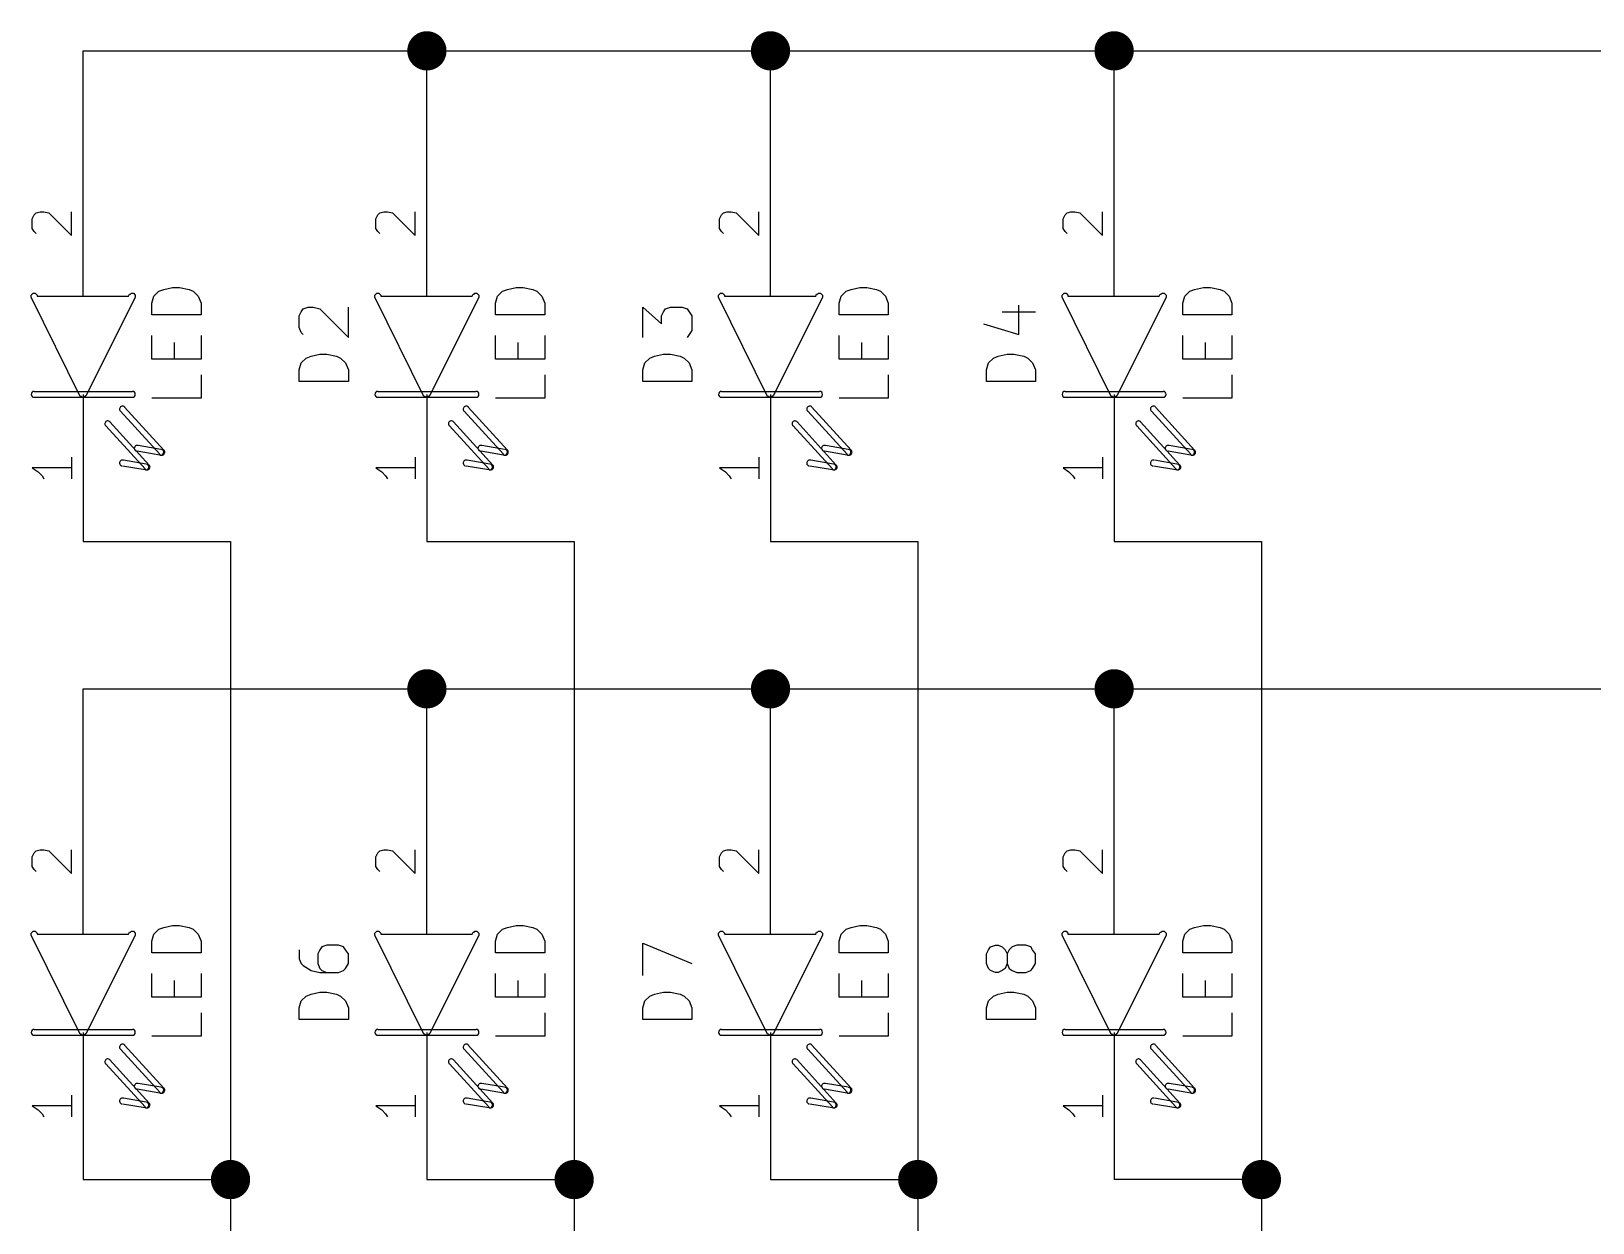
# Model space of a CAD drawing. Extents: x 10 to 269, y -206 to -10.
# Drawn here: x 58.34 to 98.74, y -91.29 to -60.45 of the extents above; entities that cross this region are included whole.
import ezdxf

# ---------------------------------------------------------------- set-up
doc = ezdxf.new("R2010")
doc.units = 0
doc.header["$MEASUREMENT"] = 0
doc.layers.add('BLACK', color=7, linetype='CONTINUOUS')

msp = doc.modelspace()

# ---------------------------------------------------------------- linework, layer by layer
at = {"layer": 'Black'}
for p, q in [((59.69, -67.31), (59.69, -63.5)), ((68.58, -67.31), (68.58, -63.5)), ((77.47, -67.31), (77.47, -63.5)), ((86.36, -67.31), (86.36, -63.5)), ((58.3692, -65.3034), (58.42, -65.2018)), ((58.3692, -65.5574), (58.3692, -65.3034)), ((58.42, -65.2018), (58.4708, -65.151)), ((58.4708, -65.151), (58.5724, -65.1256)), ((58.5724, -65.1256), (58.674, -65.1256)), ((58.674, -65.1256), (58.801, -65.151)), ((58.801, -65.151), (59.3852, -65.7352)), ((59.3852, -65.7352), (59.3852, -65.1256)), ((67.2592, -65.3034), (67.31, -65.2018)), ((67.2592, -65.5574), (67.2592, -65.3034)), ((67.31, -65.2018), (67.3608, -65.151)), ((67.3608, -65.151), (67.4624, -65.1256)), ((67.4624, -65.1256), (67.564, -65.1256)), ((67.564, -65.1256), (67.691, -65.151)), ((67.691, -65.151), (68.2752, -65.7352)), ((68.2752, -65.7352), (68.2752, -65.1256)), ((76.1492, -65.3034), (76.2, -65.2018)), ((76.1492, -65.5574), (76.1492, -65.3034)), ((76.2, -65.2018), (76.2508, -65.151)), ((76.2508, -65.151), (76.3524, -65.1256)), ((76.3524, -65.1256), (76.454, -65.1256)), ((76.454, -65.1256), (76.581, -65.151)), ((76.581, -65.151), (77.1652, -65.7352)), ((77.1652, -65.7352), (77.1652, -65.1256)), ((85.0392, -65.3034), (85.09, -65.2018)), ((85.0392, -65.5574), (85.0392, -65.3034)), ((85.09, -65.2018), (85.1408, -65.151)), ((85.1408, -65.151), (85.2424, -65.1256)), ((85.2424, -65.1256), (85.344, -65.1256)), ((85.344, -65.1256), (85.471, -65.151)), ((85.471, -65.151), (86.0552, -65.7352)), ((86.0552, -65.7352), (86.0552, -65.1256)), ((58.42, -65.6336), (58.3692, -65.5574)), ((58.4708, -65.6844), (58.42, -65.6336)), ((67.31, -65.6336), (67.2592, -65.5574)), ((67.3608, -65.6844), (67.31, -65.6336)), ((76.2, -65.6336), (76.1492, -65.5574)), ((76.2508, -65.6844), (76.2, -65.6336)), ((85.09, -65.6336), (85.0392, -65.5574)), ((85.1408, -65.6844), (85.09, -65.6336)), ((58.3438, -67.2846), (58.3946, -67.2338)), ((58.3438, -67.3354), (58.3438, -67.2846)), ((59.6138, -69.9008), (58.3438, -67.3354)), ((58.3946, -67.2338), (58.4454, -67.2338)), ((58.4454, -67.2338), (58.4962, -67.2846)), ((58.4962, -67.2846), (58.4962, -67.31)), ((58.4962, -67.31), (60.8584, -67.31)), ((61.0362, -67.3354), (59.7662, -69.8754)), ((60.8584, -67.31), (60.8838, -67.2592)), ((60.8838, -67.2592), (60.9092, -67.2592)), ((60.9092, -67.2592), (60.9346, -67.2338)), ((60.9346, -67.2338), (60.9854, -67.2338)), ((60.9854, -67.2338), (61.0362, -67.2846)), ((61.0362, -67.2846), (61.0362, -67.3354)), ((67.2338, -67.2846), (67.2846, -67.2338)), ((67.2338, -67.3354), (67.2338, -67.2846)), ((68.5038, -69.9008), (67.2338, -67.3354)), ((67.2846, -67.2338), (67.3354, -67.2338)), ((67.3354, -67.2338), (67.3862, -67.2846)), ((67.3862, -67.2846), (67.3862, -67.31)), ((67.3862, -67.31), (69.7484, -67.31)), ((69.9262, -67.3354), (68.6562, -69.8754)), ((69.7484, -67.31), (69.7738, -67.2592)), ((69.7738, -67.2592), (69.7992, -67.2592)), ((69.7992, -67.2592), (69.8246, -67.2338)), ((69.8246, -67.2338), (69.8754, -67.2338)), ((69.8754, -67.2338), (69.9262, -67.2846)), ((69.9262, -67.2846), (69.9262, -67.3354)), ((76.1238, -67.2846), (76.1746, -67.2338)), ((76.1238, -67.3354), (76.1238, -67.2846)), ((77.3938, -69.9008), (76.1238, -67.3354)), ((76.1746, -67.2338), (76.2254, -67.2338)), ((76.2254, -67.2338), (76.2762, -67.2846)), ((76.2762, -67.2846), (76.2762, -67.31)), ((76.2762, -67.31), (78.6384, -67.31)), ((78.8162, -67.3354), (77.5462, -69.8754)), ((78.6384, -67.31), (78.6638, -67.2592)), ((78.6638, -67.2592), (78.6892, -67.2592)), ((78.6892, -67.2592), (78.7146, -67.2338)), ((78.7146, -67.2338), (78.7654, -67.2338)), ((78.7654, -67.2338), (78.8162, -67.2846)), ((78.8162, -67.2846), (78.8162, -67.3354)), ((85.0138, -67.2846), (85.0646, -67.2338)), ((85.0138, -67.3354), (85.0138, -67.2846)), ((86.2838, -69.9008), (85.0138, -67.3354)), ((85.0646, -67.2338), (85.1154, -67.2338)), ((85.1154, -67.2338), (85.1662, -67.2846)), ((85.1662, -67.2846), (85.1662, -67.31)), ((85.1662, -67.31), (87.5284, -67.31)), ((87.7062, -67.3354), (86.4362, -69.8754)), ((87.5284, -67.31), (87.5538, -67.2592)), ((87.5538, -67.2592), (87.5792, -67.2592)), ((87.5792, -67.2592), (87.6046, -67.2338)), ((87.6046, -67.2338), (87.6554, -67.2338)), ((87.6554, -67.2338), (87.7062, -67.2846)), ((87.7062, -67.2846), (87.7062, -67.3354)), ((58.42, -69.7738), (60.96, -69.7738)), ((59.69, -69.85), (59.69, -73.66)), ((59.7662, -69.8754), (59.7154, -69.9262)), ((67.31, -69.7738), (69.85, -69.7738)), ((68.58, -69.85), (68.58, -73.66)), ((68.6562, -69.8754), (68.6054, -69.9262)), ((76.2, -69.7738), (78.74, -69.7738)), ((77.47, -69.85), (77.47, -73.66)), ((77.5462, -69.8754), (77.4954, -69.9262)), ((85.09, -69.7738), (87.63, -69.7738)), ((86.36, -69.85), (86.36, -73.66)), ((86.4362, -69.8754), (86.3854, -69.9262)), ((58.42, -69.9262), (60.96, -69.9262)), ((59.6392, -69.9008), (59.6138, -69.9008)), ((59.6646, -69.9262), (59.6392, -69.9008)), ((59.7154, -69.9262), (59.6646, -69.9262)), ((60.6552, -70.2818), (61.6712, -71.3994)), ((60.7568, -70.1802), (61.7728, -71.2978)), ((67.31, -69.9262), (69.85, -69.9262)), ((68.5292, -69.9008), (68.5038, -69.9008)), ((68.5546, -69.9262), (68.5292, -69.9008)), ((68.6054, -69.9262), (68.5546, -69.9262)), ((69.5452, -70.2818), (70.5612, -71.3994)), ((69.6468, -70.1802), (70.6628, -71.2978)), ((76.2, -69.9262), (78.74, -69.9262)), ((77.4192, -69.9008), (77.3938, -69.9008)), ((77.4446, -69.9262), (77.4192, -69.9008)), ((77.4954, -69.9262), (77.4446, -69.9262)), ((78.4352, -70.2818), (79.4512, -71.3994)), ((78.5368, -70.1802), (79.5528, -71.2978)), ((85.09, -69.9262), (87.63, -69.9262)), ((86.3092, -69.9008), (86.2838, -69.9008)), ((86.3346, -69.9262), (86.3092, -69.9008)), ((86.3854, -69.9262), (86.3346, -69.9262)), ((87.3252, -70.2818), (88.3412, -71.3994)), ((87.4268, -70.1802), (88.4428, -71.2978)), ((60.2742, -70.6628), (61.2902, -71.7804)), ((60.3758, -70.5612), (61.3918, -71.6788)), ((69.1642, -70.6628), (70.1802, -71.7804)), ((69.2658, -70.5612), (70.2818, -71.6788)), ((78.0542, -70.6628), (79.0702, -71.7804)), ((78.1558, -70.5612), (79.1718, -71.6788)), ((86.9442, -70.6628), (87.9602, -71.7804)), ((87.0458, -70.5612), (88.0618, -71.6788)), ((59.3852, -71.4756), (59.3852, -72.0344)), ((61.6712, -71.4248), (61.087, -71.3232)), ((61.6966, -71.2724), (61.1124, -71.1708)), ((68.2752, -71.4756), (68.2752, -72.0344)), ((70.5612, -71.4248), (69.977, -71.3232)), ((70.5866, -71.2724), (70.0024, -71.1708)), ((77.1652, -71.4756), (77.1652, -72.0344)), ((79.4512, -71.4248), (78.867, -71.3232)), ((79.4766, -71.2724), (78.8924, -71.1708)), ((86.0552, -71.4756), (86.0552, -72.0344)), ((88.3412, -71.4248), (87.757, -71.3232)), ((88.3666, -71.2724), (87.7824, -71.1708)), ((59.3852, -71.755), (58.3692, -71.755)), ((58.3692, -71.755), (58.5216, -71.8566)), ((58.5216, -71.8566), (58.6232, -71.9582)), ((61.2902, -71.8058), (60.706, -71.7042)), ((61.3156, -71.6534), (60.7314, -71.5518)), ((68.2752, -71.755), (67.2592, -71.755)), ((67.2592, -71.755), (67.4116, -71.8566)), ((67.4116, -71.8566), (67.5132, -71.9582)), ((70.1802, -71.8058), (69.596, -71.7042)), ((70.2056, -71.6534), (69.6214, -71.5518)), ((77.1652, -71.755), (76.1492, -71.755)), ((76.1492, -71.755), (76.3016, -71.8566)), ((76.3016, -71.8566), (76.4032, -71.9582)), ((79.0702, -71.8058), (78.486, -71.7042)), ((79.0956, -71.6534), (78.5114, -71.5518)), ((86.0552, -71.755), (85.0392, -71.755)), ((85.0392, -71.755), (85.1916, -71.8566)), ((85.1916, -71.8566), (85.2932, -71.9582)), ((87.9602, -71.8058), (87.376, -71.7042)), ((87.9856, -71.6534), (87.4014, -71.5518)), ((58.6232, -71.9582), (58.674, -72.0344)), ((67.5132, -71.9582), (67.564, -72.0344)), ((76.4032, -71.9582), (76.454, -72.0344)), ((85.2932, -71.9582), (85.344, -72.0344)), ((59.69, -83.82), (59.69, -80.01)), ((68.58, -83.82), (68.58, -80.01)), ((77.47, -83.82), (77.47, -80.01)), ((86.36, -83.82), (86.36, -80.01)), ((58.3692, -81.8134), (58.42, -81.7118)), ((58.3692, -82.0674), (58.3692, -81.8134)), ((58.42, -81.7118), (58.4708, -81.661)), ((58.4708, -81.661), (58.5724, -81.6356)), ((58.5724, -81.6356), (58.674, -81.6356)), ((58.674, -81.6356), (58.801, -81.661)), ((58.801, -81.661), (59.3852, -82.2452)), ((59.3852, -82.2452), (59.3852, -81.6356)), ((67.2592, -81.8134), (67.31, -81.7118)), ((67.2592, -82.0674), (67.2592, -81.8134)), ((67.31, -81.7118), (67.3608, -81.661)), ((67.3608, -81.661), (67.4624, -81.6356)), ((67.4624, -81.6356), (67.564, -81.6356)), ((67.564, -81.6356), (67.691, -81.661)), ((67.691, -81.661), (68.2752, -82.2452)), ((68.2752, -82.2452), (68.2752, -81.6356)), ((76.1492, -81.8134), (76.2, -81.7118)), ((76.1492, -82.0674), (76.1492, -81.8134)), ((76.2, -81.7118), (76.2508, -81.661)), ((76.2508, -81.661), (76.3524, -81.6356)), ((76.3524, -81.6356), (76.454, -81.6356)), ((76.454, -81.6356), (76.581, -81.661)), ((76.581, -81.661), (77.1652, -82.2452)), ((77.1652, -82.2452), (77.1652, -81.6356)), ((85.0392, -81.8134), (85.09, -81.7118)), ((85.0392, -82.0674), (85.0392, -81.8134)), ((85.09, -81.7118), (85.1408, -81.661)), ((85.1408, -81.661), (85.2424, -81.6356)), ((85.2424, -81.6356), (85.344, -81.6356)), ((85.344, -81.6356), (85.471, -81.661)), ((85.471, -81.661), (86.0552, -82.2452)), ((86.0552, -82.2452), (86.0552, -81.6356)), ((58.42, -82.1436), (58.3692, -82.0674)), ((58.4708, -82.1944), (58.42, -82.1436)), ((67.31, -82.1436), (67.2592, -82.0674)), ((67.3608, -82.1944), (67.31, -82.1436)), ((76.2, -82.1436), (76.1492, -82.0674)), ((76.2508, -82.1944), (76.2, -82.1436)), ((85.09, -82.1436), (85.0392, -82.0674)), ((85.1408, -82.1944), (85.09, -82.1436)), ((58.3438, -83.7946), (58.3946, -83.7438)), ((58.3438, -83.8454), (58.3438, -83.7946)), ((59.6138, -86.4108), (58.3438, -83.8454)), ((58.3946, -83.7438), (58.4454, -83.7438)), ((58.4454, -83.7438), (58.4962, -83.7946)), ((58.4962, -83.7946), (58.4962, -83.82)), ((58.4962, -83.82), (60.8584, -83.82)), ((61.0362, -83.8454), (59.7662, -86.3854)), ((60.8584, -83.82), (60.8838, -83.7692)), ((60.8838, -83.7692), (60.9092, -83.7692)), ((60.9092, -83.7692), (60.9346, -83.7438)), ((60.9346, -83.7438), (60.9854, -83.7438)), ((60.9854, -83.7438), (61.0362, -83.7946)), ((61.0362, -83.7946), (61.0362, -83.8454)), ((67.2338, -83.7946), (67.2846, -83.7438)), ((67.2338, -83.8454), (67.2338, -83.7946)), ((68.5038, -86.4108), (67.2338, -83.8454)), ((67.2846, -83.7438), (67.3354, -83.7438)), ((67.3354, -83.7438), (67.3862, -83.7946)), ((67.3862, -83.7946), (67.3862, -83.82)), ((67.3862, -83.82), (69.7484, -83.82)), ((69.9262, -83.8454), (68.6562, -86.3854)), ((69.7484, -83.82), (69.7738, -83.7692)), ((69.7738, -83.7692), (69.7992, -83.7692)), ((69.7992, -83.7692), (69.8246, -83.7438)), ((69.8246, -83.7438), (69.8754, -83.7438)), ((69.8754, -83.7438), (69.9262, -83.7946)), ((69.9262, -83.7946), (69.9262, -83.8454)), ((76.1238, -83.7946), (76.1746, -83.7438)), ((76.1238, -83.8454), (76.1238, -83.7946)), ((77.3938, -86.4108), (76.1238, -83.8454)), ((76.1746, -83.7438), (76.2254, -83.7438)), ((76.2254, -83.7438), (76.2762, -83.7946)), ((76.2762, -83.7946), (76.2762, -83.82)), ((76.2762, -83.82), (78.6384, -83.82)), ((78.8162, -83.8454), (77.5462, -86.3854)), ((78.6384, -83.82), (78.6638, -83.7692)), ((78.6638, -83.7692), (78.6892, -83.7692)), ((78.6892, -83.7692), (78.7146, -83.7438)), ((78.7146, -83.7438), (78.7654, -83.7438)), ((78.7654, -83.7438), (78.8162, -83.7946)), ((78.8162, -83.7946), (78.8162, -83.8454)), ((85.0138, -83.7946), (85.0646, -83.7438)), ((85.0138, -83.8454), (85.0138, -83.7946)), ((86.2838, -86.4108), (85.0138, -83.8454)), ((85.0646, -83.7438), (85.1154, -83.7438)), ((85.1154, -83.7438), (85.1662, -83.7946)), ((85.1662, -83.7946), (85.1662, -83.82)), ((85.1662, -83.82), (87.5284, -83.82)), ((87.7062, -83.8454), (86.4362, -86.3854)), ((87.5284, -83.82), (87.5538, -83.7692)), ((87.5538, -83.7692), (87.5792, -83.7692)), ((87.5792, -83.7692), (87.6046, -83.7438)), ((87.6046, -83.7438), (87.6554, -83.7438)), ((87.6554, -83.7438), (87.7062, -83.7946)), ((87.7062, -83.7946), (87.7062, -83.8454)), ((58.42, -86.2838), (60.96, -86.2838)), ((58.42, -86.4362), (60.96, -86.4362)), ((59.6392, -86.4108), (59.6138, -86.4108)), ((59.6646, -86.4362), (59.6392, -86.4108)), ((59.7154, -86.4362), (59.6646, -86.4362)), ((59.69, -86.36), (59.69, -90.17)), ((59.7662, -86.3854), (59.7154, -86.4362)), ((67.31, -86.2838), (69.85, -86.2838)), ((67.31, -86.4362), (69.85, -86.4362)), ((68.5292, -86.4108), (68.5038, -86.4108)), ((68.5546, -86.4362), (68.5292, -86.4108)), ((68.6054, -86.4362), (68.5546, -86.4362)), ((68.58, -86.36), (68.58, -90.17)), ((68.6562, -86.3854), (68.6054, -86.4362)), ((76.2, -86.2838), (78.74, -86.2838)), ((76.2, -86.4362), (78.74, -86.4362)), ((77.4192, -86.4108), (77.3938, -86.4108)), ((77.4446, -86.4362), (77.4192, -86.4108)), ((77.4954, -86.4362), (77.4446, -86.4362)), ((77.47, -86.36), (77.47, -90.17)), ((77.5462, -86.3854), (77.4954, -86.4362)), ((85.09, -86.2838), (87.63, -86.2838)), ((85.09, -86.4362), (87.63, -86.4362)), ((86.3092, -86.4108), (86.2838, -86.4108)), ((86.3346, -86.4362), (86.3092, -86.4108)), ((86.3854, -86.4362), (86.3346, -86.4362)), ((86.36, -86.36), (86.36, -90.17)), ((86.4362, -86.3854), (86.3854, -86.4362)), ((60.6552, -86.7918), (61.6712, -87.9094)), ((60.7568, -86.6902), (61.7728, -87.8078)), ((69.5452, -86.7918), (70.5612, -87.9094)), ((69.6468, -86.6902), (70.6628, -87.8078)), ((78.4352, -86.7918), (79.4512, -87.9094)), ((78.5368, -86.6902), (79.5528, -87.8078)), ((87.3252, -86.7918), (88.3412, -87.9094)), ((87.4268, -86.6902), (88.4428, -87.8078)), ((60.2742, -87.1728), (61.2902, -88.2904)), ((60.3758, -87.0712), (61.3918, -88.1888)), ((69.1642, -87.1728), (70.1802, -88.2904)), ((69.2658, -87.0712), (70.2818, -88.1888)), ((78.0542, -87.1728), (79.0702, -88.2904)), ((78.1558, -87.0712), (79.1718, -88.1888)), ((86.9442, -87.1728), (87.9602, -88.2904)), ((87.0458, -87.0712), (88.0618, -88.1888)), ((59.3852, -87.9856), (59.3852, -88.5444)), ((61.3156, -88.1634), (60.7314, -88.0618)), ((61.6712, -87.9348), (61.087, -87.8332)), ((61.6966, -87.7824), (61.1124, -87.6808)), ((68.2752, -87.9856), (68.2752, -88.5444)), ((70.2056, -88.1634), (69.6214, -88.0618)), ((70.5612, -87.9348), (69.977, -87.8332)), ((70.5866, -87.7824), (70.0024, -87.6808)), ((77.1652, -87.9856), (77.1652, -88.5444)), ((79.0956, -88.1634), (78.5114, -88.0618)), ((79.4512, -87.9348), (78.867, -87.8332)), ((79.4766, -87.7824), (78.8924, -87.6808)), ((86.0552, -87.9856), (86.0552, -88.5444)), ((87.9856, -88.1634), (87.4014, -88.0618)), ((88.3412, -87.9348), (87.757, -87.8332)), ((88.3666, -87.7824), (87.7824, -87.6808)), ((59.3852, -88.265), (58.3692, -88.265)), ((58.3692, -88.265), (58.5216, -88.3666)), ((58.5216, -88.3666), (58.6232, -88.4682)), ((58.6232, -88.4682), (58.674, -88.5444)), ((61.2902, -88.3158), (60.706, -88.2142)), ((68.2752, -88.265), (67.2592, -88.265)), ((67.2592, -88.265), (67.4116, -88.3666)), ((67.4116, -88.3666), (67.5132, -88.4682)), ((67.5132, -88.4682), (67.564, -88.5444)), ((70.1802, -88.3158), (69.596, -88.2142)), ((77.1652, -88.265), (76.1492, -88.265)), ((76.1492, -88.265), (76.3016, -88.3666)), ((76.3016, -88.3666), (76.4032, -88.4682)), ((76.4032, -88.4682), (76.454, -88.5444)), ((79.0702, -88.3158), (78.486, -88.2142)), ((86.0552, -88.265), (85.0392, -88.265)), ((85.0392, -88.265), (85.1916, -88.3666)), ((85.1916, -88.3666), (85.2932, -88.4682)), ((85.2932, -88.4682), (85.344, -88.5444)), ((87.9602, -88.3158), (87.376, -88.2142))]:
    msp.add_line(p, q, dxfattribs=at)
for centre, start, end in [((58.42, -69.85), 90, 270), ((60.96, -69.85), 270, 450), ((67.31, -69.85), 90, 270), ((69.85, -69.85), 270, 450), ((76.2, -69.85), 90, 270), ((78.74, -69.85), 270, 450), ((85.09, -69.85), 90, 270), ((87.63, -69.85), 270, 450), ((60.706, -70.231), 41.6335, 221.634), ((69.596, -70.231), 41.6335, 221.634), ((78.486, -70.231), 41.6335, 221.634), ((87.376, -70.231), 41.6335, 221.634), ((60.325, -70.612), 41.6335, 221.634), ((69.215, -70.612), 41.6335, 221.634), ((78.105, -70.612), 41.6335, 221.634), ((86.995, -70.612), 41.6335, 221.634), ((61.087, -71.247), 438.69, 618.69), ((61.722, -71.3486), 221.634, 401.634), ((61.6966, -71.3486), 258.69, 438.69), ((69.977, -71.247), 438.69, 618.69), ((70.612, -71.3486), 221.634, 401.634), ((70.5866, -71.3486), 258.69, 438.69), ((78.867, -71.247), 438.69, 618.69), ((79.502, -71.3486), 221.634, 401.634), ((79.4766, -71.3486), 258.69, 438.69), ((87.757, -71.247), 438.69, 618.69), ((88.392, -71.3486), 221.634, 401.634), ((88.3666, -71.3486), 258.69, 438.69), ((60.706, -71.628), 438.69, 618.69), ((61.341, -71.7296), 221.634, 401.634), ((61.3156, -71.7296), 258.69, 438.69), ((69.596, -71.628), 438.69, 618.69), ((70.231, -71.7296), 221.634, 401.634), ((70.2056, -71.7296), 258.69, 438.69), ((78.486, -71.628), 438.69, 618.69), ((79.121, -71.7296), 221.634, 401.634), ((79.0956, -71.7296), 258.69, 438.69), ((87.376, -71.628), 438.69, 618.69), ((88.011, -71.7296), 221.634, 401.634), ((87.9856, -71.7296), 258.69, 438.69), ((58.42, -86.36), 90, 270), ((60.96, -86.36), 270, 450), ((67.31, -86.36), 90, 270), ((69.85, -86.36), 270, 450), ((76.2, -86.36), 90, 270), ((78.74, -86.36), 270, 450), ((85.09, -86.36), 90, 270), ((87.63, -86.36), 270, 450), ((60.706, -86.741), 41.6335, 221.634), ((69.596, -86.741), 41.6335, 221.634), ((78.486, -86.741), 41.6335, 221.634), ((87.376, -86.741), 41.6335, 221.634), ((60.325, -87.122), 41.6335, 221.634), ((69.215, -87.122), 41.6335, 221.634), ((78.105, -87.122), 41.6335, 221.634), ((86.995, -87.122), 41.6335, 221.634), ((60.706, -88.138), 438.69, 618.69), ((61.087, -87.757), 438.69, 618.69), ((61.722, -87.8586), 221.634, 401.634), ((61.6966, -87.8586), 258.69, 438.69), ((69.596, -88.138), 438.69, 618.69), ((69.977, -87.757), 438.69, 618.69), ((70.612, -87.8586), 221.634, 401.634), ((70.5866, -87.8586), 258.69, 438.69), ((78.486, -88.138), 438.69, 618.69), ((78.867, -87.757), 438.69, 618.69), ((79.502, -87.8586), 221.634, 401.634), ((79.4766, -87.8586), 258.69, 438.69), ((87.376, -88.138), 438.69, 618.69), ((87.757, -87.757), 438.69, 618.69), ((88.392, -87.8586), 221.634, 401.634), ((88.3666, -87.8586), 258.69, 438.69), ((61.341, -88.2396), 221.634, 401.634), ((61.3156, -88.2396), 258.69, 438.69), ((70.231, -88.2396), 221.634, 401.634), ((70.2056, -88.2396), 258.69, 438.69), ((79.121, -88.2396), 221.634, 401.634), ((79.0956, -88.2396), 258.69, 438.69), ((88.011, -88.2396), 221.634, 401.634), ((87.9856, -88.2396), 258.69, 438.69)]:
    msp.add_arc(centre, 0.0762, start, end, dxfattribs=at)
at = {"layer": 'Blue 4'}
for p, q in [((59.69, -63.5), (59.69, -60.96)), ((59.69, -60.96), (114.3, -60.96)), ((68.58, -63.5), (68.58, -60.96)), ((77.47, -63.5), (77.47, -60.96)), ((86.36, -63.5), (86.36, -60.96)), ((59.69, -73.66), (63.5, -73.66)), ((63.5, -73.66), (63.5, -129.54)), ((68.58, -73.66), (72.39, -73.66)), ((72.39, -73.66), (72.39, -129.54)), ((77.47, -73.66), (81.28, -73.66)), ((81.28, -73.66), (81.28, -129.54)), ((86.36, -73.66), (90.17, -73.66)), ((90.17, -73.66), (90.17, -129.54)), ((59.69, -80.01), (59.69, -77.47)), ((59.69, -77.47), (107.95, -77.47)), ((68.58, -80.01), (68.58, -77.47)), ((77.47, -80.01), (77.47, -77.47)), ((86.36, -80.01), (86.36, -77.47)), ((59.69, -90.17), (63.5, -90.17)), ((68.58, -90.17), (72.39, -90.17)), ((77.47, -90.17), (81.28, -90.17)), ((90.17, -90.17), (86.36, -90.17))]:
    msp.add_line(p, q, dxfattribs=at)
at = {"layer": 'Blue 4', "const_width": 0.508}
for points in [[(68.326, -60.96, 1), (68.834, -60.96, 1)], [(77.216, -60.96, 1), (77.724, -60.96, 1)], [(86.106, -60.96, 1), (86.614, -60.96, 1)], [(68.326, -77.47, 1), (68.834, -77.47, 1)], [(77.216, -77.47, 1), (77.724, -77.47, 1)], [(86.106, -77.47, 1), (86.614, -77.47, 1)], [(63.246, -90.17, 1), (63.754, -90.17, 1)], [(72.136, -90.17, 1), (72.644, -90.17, 1)], [(81.026, -90.17, 1), (81.534, -90.17, 1)], [(89.916, -90.17, 1), (90.424, -90.17, 1)]]:
    msp.add_lwpolyline(points, format="xyb", close=True, dxfattribs=at)
at = {"layer": 'Gray 1'}
for p, q in [((61.468, -67.4878), (61.5188, -67.31)), ((61.5188, -67.31), (61.6458, -67.183)), ((61.6458, -67.183), (61.7728, -67.1322)), ((61.7728, -67.1322), (62.0014, -67.0814)), ((62.0014, -67.0814), (62.1792, -67.0814)), ((62.1792, -67.0814), (62.4332, -67.1322)), ((62.4332, -67.1322), (62.5348, -67.183)), ((62.5348, -67.183), (62.6618, -67.31)), ((62.6618, -67.31), (62.738, -67.4878)), ((70.358, -67.4878), (70.4088, -67.31)), ((70.4088, -67.31), (70.5358, -67.183)), ((70.5358, -67.183), (70.6628, -67.1322)), ((70.6628, -67.1322), (70.8914, -67.0814)), ((70.8914, -67.0814), (71.0692, -67.0814)), ((71.0692, -67.0814), (71.3232, -67.1322)), ((71.3232, -67.1322), (71.4248, -67.183)), ((71.4248, -67.183), (71.5518, -67.31)), ((71.5518, -67.31), (71.628, -67.4878)), ((79.248, -67.4878), (79.2988, -67.31)), ((79.2988, -67.31), (79.4258, -67.183)), ((79.4258, -67.183), (79.5528, -67.1322)), ((79.5528, -67.1322), (79.7814, -67.0814)), ((79.7814, -67.0814), (79.9592, -67.0814)), ((79.9592, -67.0814), (80.2132, -67.1322)), ((80.2132, -67.1322), (80.3148, -67.183)), ((80.3148, -67.183), (80.4418, -67.31)), ((80.4418, -67.31), (80.518, -67.4878)), ((88.138, -67.4878), (88.1888, -67.31)), ((88.1888, -67.31), (88.3158, -67.183)), ((88.3158, -67.183), (88.4428, -67.1322)), ((88.4428, -67.1322), (88.6714, -67.0814)), ((88.6714, -67.0814), (88.8492, -67.0814)), ((88.8492, -67.0814), (89.1032, -67.1322)), ((89.1032, -67.1322), (89.2048, -67.183)), ((89.2048, -67.183), (89.3318, -67.31)), ((89.3318, -67.31), (89.408, -67.4878)), ((61.468, -67.7926), (61.468, -67.4878)), ((62.738, -67.7926), (61.468, -67.7926)), ((62.738, -67.4878), (62.738, -67.7926)), ((65.278, -67.818), (65.3288, -67.7164)), ((65.278, -68.1228), (65.278, -67.818)), ((65.3288, -67.7164), (65.3796, -67.6402)), ((65.3796, -67.6402), (65.5066, -67.5894)), ((65.5066, -67.5894), (65.6336, -67.5894)), ((65.6336, -67.5894), (65.8114, -67.6402)), ((65.8114, -67.6402), (66.548, -68.3768)), ((66.548, -68.3768), (66.548, -67.5894)), ((70.358, -67.7926), (70.358, -67.4878)), ((71.628, -67.7926), (70.358, -67.7926)), ((71.628, -67.4878), (71.628, -67.7926)), ((74.168, -68.3768), (74.168, -67.5894)), ((74.168, -67.5894), (74.6506, -68.0212)), ((74.6506, -67.818), (74.7014, -67.7164)), ((74.6506, -68.0212), (74.6506, -67.818)), ((74.7014, -67.7164), (74.7522, -67.6402)), ((74.7522, -67.6402), (74.8792, -67.5894)), ((74.8792, -67.5894), (75.184, -67.5894)), ((75.184, -67.5894), (75.311, -67.6402)), ((75.311, -67.6402), (75.3618, -67.7164)), ((75.3618, -67.7164), (75.438, -67.818)), ((75.438, -67.818), (75.438, -68.199)), ((79.248, -67.7926), (79.248, -67.4878)), ((80.518, -67.7926), (79.248, -67.7926)), ((80.518, -67.4878), (80.518, -67.7926)), ((83.4644, -67.7164), (84.328, -67.7164)), ((83.8962, -68.3006), (83.8962, -67.5386)), ((88.138, -67.7926), (88.138, -67.4878)), ((89.408, -67.7926), (88.138, -67.7926)), ((89.408, -67.4878), (89.408, -67.7926)), ((65.3288, -68.2498), (65.278, -68.1228)), ((65.3796, -68.3006), (65.3288, -68.2498)), ((75.438, -68.199), (75.3618, -68.3006)), ((82.9818, -68.0212), (83.8962, -68.3006)), ((61.468, -68.9356), (61.468, -68.326)), ((62.0522, -68.9356), (62.0522, -68.5038)), ((62.738, -68.326), (62.738, -68.9356)), ((70.358, -68.9356), (70.358, -68.326)), ((70.9422, -68.9356), (70.9422, -68.5038)), ((71.628, -68.326), (71.628, -68.9356)), ((75.3618, -68.3006), (75.311, -68.3768)), ((79.248, -68.9356), (79.248, -68.326)), ((79.8322, -68.9356), (79.8322, -68.5038)), ((80.518, -68.326), (80.518, -68.9356)), ((88.138, -68.9356), (88.138, -68.326)), ((88.7222, -68.9356), (88.7222, -68.5038)), ((89.408, -68.326), (89.408, -68.9356)), ((62.738, -68.9356), (61.468, -68.9356)), ((65.278, -69.215), (65.3288, -69.0372)), ((65.3288, -69.0372), (65.4558, -68.9102)), ((65.4558, -68.9102), (65.5828, -68.8594)), ((65.5828, -68.8594), (65.8114, -68.8086)), ((65.8114, -68.8086), (65.9892, -68.8086)), ((65.9892, -68.8086), (66.2432, -68.8594)), ((66.2432, -68.8594), (66.3448, -68.9102)), ((66.3448, -68.9102), (66.4718, -69.0372)), ((66.4718, -69.0372), (66.548, -69.215)), ((71.628, -68.9356), (70.358, -68.9356)), ((74.168, -69.215), (74.2188, -69.0372)), ((74.2188, -69.0372), (74.3458, -68.9102)), ((74.3458, -68.9102), (74.4728, -68.8594)), ((74.4728, -68.8594), (74.7014, -68.8086)), ((74.7014, -68.8086), (74.8792, -68.8086)), ((74.8792, -68.8086), (75.1332, -68.8594)), ((75.1332, -68.8594), (75.2348, -68.9102)), ((75.2348, -68.9102), (75.3618, -69.0372)), ((75.3618, -69.0372), (75.438, -69.215)), ((80.518, -68.9356), (79.248, -68.9356)), ((83.058, -69.215), (83.1088, -69.0372)), ((83.1088, -69.0372), (83.2358, -68.9102)), ((83.2358, -68.9102), (83.3628, -68.8594)), ((83.3628, -68.8594), (83.5914, -68.8086)), ((83.5914, -68.8086), (83.7692, -68.8086)), ((83.7692, -68.8086), (84.0232, -68.8594)), ((84.0232, -68.8594), (84.1248, -68.9102)), ((84.1248, -68.9102), (84.2518, -69.0372)), ((84.2518, -69.0372), (84.328, -69.215)), ((89.408, -68.9356), (88.138, -68.9356)), ((62.738, -69.342), (62.738, -69.9516)), ((65.278, -69.5198), (65.278, -69.215)), ((66.548, -69.215), (66.548, -69.5198)), ((71.628, -69.342), (71.628, -69.9516)), ((74.168, -69.5198), (74.168, -69.215)), ((75.438, -69.215), (75.438, -69.5198)), ((80.518, -69.342), (80.518, -69.9516)), ((83.058, -69.5198), (83.058, -69.215)), ((84.328, -69.215), (84.328, -69.5198)), ((89.408, -69.342), (89.408, -69.9516)), ((66.548, -69.5198), (65.278, -69.5198)), ((75.438, -69.5198), (74.168, -69.5198)), ((84.328, -69.5198), (83.058, -69.5198)), ((62.738, -69.9516), (61.468, -69.9516)), ((71.628, -69.9516), (70.358, -69.9516)), ((80.518, -69.9516), (79.248, -69.9516)), ((89.408, -69.9516), (88.138, -69.9516)), ((61.7728, -83.6422), (62.0014, -83.5914)), ((62.0014, -83.5914), (62.1792, -83.5914)), ((62.1792, -83.5914), (62.4332, -83.6422)), ((70.6628, -83.6422), (70.8914, -83.5914)), ((70.8914, -83.5914), (71.0692, -83.5914)), ((71.0692, -83.5914), (71.3232, -83.6422)), ((79.5528, -83.6422), (79.7814, -83.5914)), ((79.7814, -83.5914), (79.9592, -83.5914)), ((79.9592, -83.5914), (80.2132, -83.6422)), ((88.4428, -83.6422), (88.6714, -83.5914)), ((88.6714, -83.5914), (88.8492, -83.5914)), ((88.8492, -83.5914), (89.1032, -83.6422)), ((61.468, -83.9978), (61.5188, -83.82)), ((61.468, -84.3026), (61.468, -83.9978)), ((61.5188, -83.82), (61.6458, -83.693)), ((61.6458, -83.693), (61.7728, -83.6422)), ((62.4332, -83.6422), (62.5348, -83.693)), ((62.5348, -83.693), (62.6618, -83.82)), ((62.6618, -83.82), (62.738, -83.9978)), ((62.738, -83.9978), (62.738, -84.3026)), ((70.358, -83.9978), (70.4088, -83.82)), ((70.358, -84.3026), (70.358, -83.9978)), ((70.4088, -83.82), (70.5358, -83.693)), ((70.5358, -83.693), (70.6628, -83.6422)), ((71.3232, -83.6422), (71.4248, -83.693)), ((71.4248, -83.693), (71.5518, -83.82)), ((71.5518, -83.82), (71.628, -83.9978)), ((71.628, -83.9978), (71.628, -84.3026)), ((79.248, -83.9978), (79.2988, -83.82)), ((79.248, -84.3026), (79.248, -83.9978)), ((79.2988, -83.82), (79.4258, -83.693)), ((79.4258, -83.693), (79.5528, -83.6422)), ((80.2132, -83.6422), (80.3148, -83.693)), ((80.3148, -83.693), (80.4418, -83.82)), ((80.4418, -83.82), (80.518, -83.9978)), ((80.518, -83.9978), (80.518, -84.3026)), ((88.138, -83.9978), (88.1888, -83.82)), ((88.138, -84.3026), (88.138, -83.9978)), ((88.1888, -83.82), (88.3158, -83.693)), ((88.3158, -83.693), (88.4428, -83.6422)), ((89.1032, -83.6422), (89.2048, -83.693)), ((89.2048, -83.693), (89.3318, -83.82)), ((89.3318, -83.82), (89.408, -83.9978)), ((89.408, -83.9978), (89.408, -84.3026)), ((62.738, -84.3026), (61.468, -84.3026)), ((65.278, -84.2264), (65.278, -84.455)), ((65.8114, -84.2264), (65.7606, -84.328)), ((65.7606, -84.328), (65.7606, -84.582)), ((65.8622, -84.1502), (65.8114, -84.2264)), ((65.9892, -84.0994), (65.8622, -84.1502)), ((66.294, -84.0994), (65.9892, -84.0994)), ((66.421, -84.1502), (66.294, -84.0994)), ((66.4718, -84.2264), (66.421, -84.1502)), ((66.548, -84.328), (66.4718, -84.2264)), ((66.548, -84.582), (66.548, -84.328)), ((71.628, -84.3026), (70.358, -84.3026)), ((74.168, -84.8868), (74.168, -84.0486)), ((74.168, -84.0486), (75.438, -84.582)), ((80.518, -84.3026), (79.248, -84.3026)), ((83.058, -84.328), (83.1088, -84.2264)), ((83.058, -84.582), (83.058, -84.328)), ((83.1088, -84.2264), (83.1596, -84.1502)), ((83.1596, -84.1502), (83.2866, -84.0994)), ((83.2866, -84.0994), (83.3628, -84.0994)), ((83.3628, -84.0994), (83.4644, -84.1502)), ((83.4644, -84.1502), (83.5406, -84.2264)), ((83.5406, -84.2264), (83.5914, -84.328)), ((83.6422, -84.2264), (83.5914, -84.328)), ((83.5914, -84.328), (83.5914, -84.582)), ((83.7184, -84.1502), (83.6422, -84.2264)), ((83.8454, -84.0994), (83.7184, -84.1502)), ((84.074, -84.0994), (83.8454, -84.0994)), ((84.201, -84.1502), (84.074, -84.0994)), ((84.2518, -84.2264), (84.201, -84.1502)), ((84.328, -84.328), (84.2518, -84.2264)), ((84.328, -84.582), (84.328, -84.328)), ((89.408, -84.3026), (88.138, -84.3026)), ((61.468, -85.4456), (61.468, -84.836)), ((62.738, -84.836), (62.738, -85.4456)), ((65.278, -84.455), (65.3288, -84.582)), ((65.3288, -84.582), (65.3796, -84.6328)), ((65.3796, -84.6328), (65.5828, -84.7598)), ((65.5828, -84.7598), (65.8114, -84.8106)), ((65.7606, -84.582), (65.8114, -84.709)), ((65.8114, -84.709), (65.8622, -84.7598)), ((65.8114, -84.8106), (66.294, -84.8106)), ((65.8622, -84.7598), (65.9892, -84.8106)), ((66.294, -84.8106), (66.421, -84.7598)), ((66.421, -84.7598), (66.4718, -84.709)), ((66.4718, -84.709), (66.548, -84.582)), ((70.358, -85.4456), (70.358, -84.836)), ((71.628, -84.836), (71.628, -85.4456)), ((79.248, -85.4456), (79.248, -84.836)), ((80.518, -84.836), (80.518, -85.4456)), ((83.1088, -84.709), (83.058, -84.582)), ((83.1596, -84.7598), (83.1088, -84.709)), ((83.2866, -84.8106), (83.1596, -84.7598)), ((83.3628, -84.8106), (83.2866, -84.8106)), ((83.4644, -84.7598), (83.3628, -84.8106)), ((83.5406, -84.709), (83.4644, -84.7598)), ((83.5914, -84.582), (83.5406, -84.709)), ((83.5914, -84.582), (83.6422, -84.709)), ((83.6422, -84.709), (83.7184, -84.7598)), ((83.7184, -84.7598), (83.8454, -84.8106)), ((83.8454, -84.8106), (84.074, -84.8106)), ((84.074, -84.8106), (84.201, -84.7598)), ((84.201, -84.7598), (84.2518, -84.709)), ((84.2518, -84.709), (84.328, -84.582)), ((88.138, -85.4456), (88.138, -84.836)), ((89.408, -84.836), (89.408, -85.4456)), ((62.0522, -85.4456), (62.0522, -85.0138)), ((70.9422, -85.4456), (70.9422, -85.0138)), ((79.8322, -85.4456), (79.8322, -85.0138)), ((88.7222, -85.4456), (88.7222, -85.0138)), ((62.738, -85.4456), (61.468, -85.4456)), ((65.278, -85.725), (65.3288, -85.5472)), ((65.3288, -85.5472), (65.4558, -85.4202)), ((65.4558, -85.4202), (65.5828, -85.3694)), ((65.5828, -85.3694), (65.8114, -85.3186)), ((65.8114, -85.3186), (65.9892, -85.3186)), ((65.9892, -85.3186), (66.2432, -85.3694)), ((66.2432, -85.3694), (66.3448, -85.4202)), ((66.3448, -85.4202), (66.4718, -85.5472)), ((66.4718, -85.5472), (66.548, -85.725)), ((71.628, -85.4456), (70.358, -85.4456)), ((74.168, -85.725), (74.2188, -85.5472)), ((74.2188, -85.5472), (74.3458, -85.4202)), ((74.3458, -85.4202), (74.4728, -85.3694)), ((74.4728, -85.3694), (74.7014, -85.3186)), ((74.7014, -85.3186), (74.8792, -85.3186)), ((74.8792, -85.3186), (75.1332, -85.3694)), ((75.1332, -85.3694), (75.2348, -85.4202)), ((75.2348, -85.4202), (75.3618, -85.5472)), ((75.3618, -85.5472), (75.438, -85.725)), ((80.518, -85.4456), (79.248, -85.4456)), ((83.058, -85.725), (83.1088, -85.5472)), ((83.1088, -85.5472), (83.2358, -85.4202)), ((83.2358, -85.4202), (83.3628, -85.3694)), ((83.3628, -85.3694), (83.5914, -85.3186)), ((83.5914, -85.3186), (83.7692, -85.3186)), ((83.7692, -85.3186), (84.0232, -85.3694)), ((84.0232, -85.3694), (84.1248, -85.4202)), ((84.1248, -85.4202), (84.2518, -85.5472)), ((84.2518, -85.5472), (84.328, -85.725)), ((89.408, -85.4456), (88.138, -85.4456)), ((62.738, -85.852), (62.738, -86.4616)), ((65.278, -86.0298), (65.278, -85.725)), ((66.548, -86.0298), (65.278, -86.0298)), ((66.548, -85.725), (66.548, -86.0298)), ((71.628, -85.852), (71.628, -86.4616)), ((74.168, -86.0298), (74.168, -85.725)), ((75.438, -86.0298), (74.168, -86.0298)), ((75.438, -85.725), (75.438, -86.0298)), ((80.518, -85.852), (80.518, -86.4616)), ((83.058, -86.0298), (83.058, -85.725)), ((84.328, -86.0298), (83.058, -86.0298)), ((84.328, -85.725), (84.328, -86.0298)), ((89.408, -85.852), (89.408, -86.4616)), ((62.738, -86.4616), (61.468, -86.4616)), ((71.628, -86.4616), (70.358, -86.4616)), ((80.518, -86.4616), (79.248, -86.4616)), ((89.408, -86.4616), (88.138, -86.4616))]:
    msp.add_line(p, q, dxfattribs=at)

doc.saveas('drawing.dxf')
